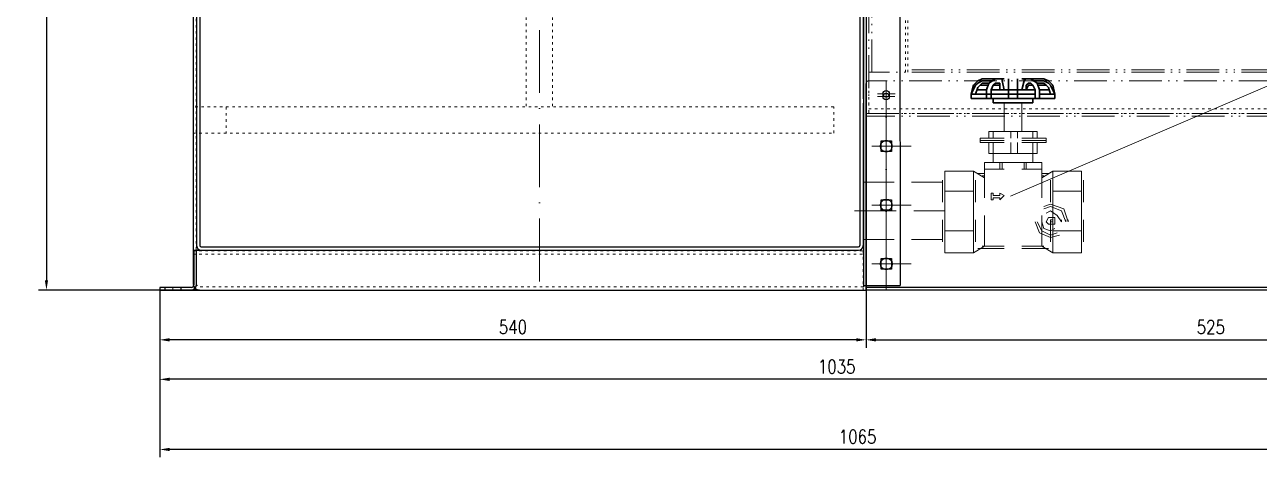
# Model space of a CAD drawing. Header units: millimetres. Extents: x 13152 to 84873, y -6229 to 22177.
# Drawn here: x 31206 to 32150, y 10695 to 11026 of the extents above; entities that cross this region are included whole.
import ezdxf

# ---------------------------------------------------------------- set-up
doc = ezdxf.new("R2010")
doc.units = ezdxf.units.MM
doc.header["$LTSCALE"] = 4
for name, pattern in [('5 双点画线', [10.5, 6.25, -1.25, 0.25, -1.25, 0.25, -1.25]), ('ACAD_ISO02W100', [15, 12, -3]), ('ACAD_ISO03W100', [1.18, 0.47, -0.71]), ('ACAD_ISO10W100', [18, 12, -3, 0, -3])]:
    doc.linetypes.add(name, pattern=pattern)
doc.layers.add('标注、文本', color=3, linetype='Continuous', lineweight=25)
doc.layers.add('铁心', color=3, linetype='Continuous', lineweight=0)
doc.styles.add('TH_GBDIM', font='romans.shx', dxfattribs={"width": 0.8, "bigfont": 'gbcbig.shx'})
doc.dimstyles.new('TH_GBDIM1', dxfattribs={"dimscale": 3, "dimtxt": 3.5, "dimasz": 2.5, "dimexe": 2, "dimexo": 0, "dimgap": 1.5, "dimtad": 1, "dimdec": 1, "dimzin": 0, "dimdsep": 46, "dimtxsty": 'TH_GBDIM', "dimcen": 2.5, "dimclrd": 3, "dimclre": 256, "dimclrt": 2, "dimadec": 0, "dimazin": 0, "dimtfac": 0.714286, "dimtdec": 1, "dimtmove": 0, "dimatfit": 3, "dimfxl": 1, "dimtzin": 0, "dimlwd": -1, "dimlwe": -1, "dimarcsym": 0})

# ---------------------------------------------------------------- blocks, each defined once
blk = doc.blocks.new('*D209')
at = {"layer": 'Defpoints', "color": 0, "transparency": 16777216}
for p in [(31339.88, 11672.67), (31222.81, 10822.67), (31339.88, 10822.67)]:
    blk.add_point(p, dxfattribs=at)
at = {"layer": '标注、文本', "transparency": 16777216}
for p, q in [((31339.88, 11672.67), (31216.81, 11672.67)), ((31339.88, 10822.67), (31216.81, 10822.67))]:
    blk.add_line(p, q, dxfattribs=at)
at = {"layer": '标注、文本', "color": 3, "transparency": 16777216}
blk.add_line((31222.81, 11665.17), (31222.81, 10830.17), dxfattribs=at)
for points in [[(31221.56, 11665.17), (31224.06, 11665.17), (31222.81, 11672.67)], [(31221.56, 10830.17), (31224.06, 10830.17), (31222.81, 10822.67)]]:
    blk.add_solid(points, dxfattribs=at)
at = {"layer": '标注、文本', "color": 2, "transparency": 16777216, "insert": (31213.06, 11247.67), "char_height": 10.5, "attachment_point": 5, "rotation": 90, "style": 'TH_GBDIM'}
blk.add_mtext('850.0', dxfattribs=at)
blk = doc.blocks.new('*D212')
at = {"layer": 'Defpoints', "color": 0, "transparency": 16777216}
for p in [(32344.39, 10826.67), (31309.42, 10824.67), (31309.42, 10754.37)]:
    blk.add_point(p, dxfattribs=at)
at = {"layer": '标注、文本', "transparency": 16777216}
for p, q in [((32344.39, 10826.67), (32344.39, 10748.37)), ((31309.42, 10824.67), (31309.42, 10748.37))]:
    blk.add_line(p, q, dxfattribs=at)
at = {"layer": '标注、文本', "color": 3, "transparency": 16777216}
blk.add_line((32336.89, 10754.37), (31316.92, 10754.37), dxfattribs=at)
for points in [[(31316.92, 10755.62), (31316.92, 10753.12), (31309.42, 10754.37)], [(32336.89, 10755.62), (32336.89, 10753.12), (32344.39, 10754.37)]]:
    blk.add_solid(points, dxfattribs=at)
at = {"layer": '标注、文本', "color": 2, "transparency": 16777216, "insert": (31826.9, 10764.12), "char_height": 10.5, "attachment_point": 5, "style": 'TH_GBDIM'}
blk.add_mtext('1035', dxfattribs=at)
blk = doc.blocks.new('*D213')
at = {"layer": 'Defpoints', "color": 0, "transparency": 16777216}
for p in [(32376.39, 10957.67), (31849.39, 10822.67), (32376.39, 10784.57)]:
    blk.add_point(p, dxfattribs=at)
at = {"layer": '标注、文本', "transparency": 16777216}
for p, q in [((32376.39, 10957.67), (32376.39, 10778.57)), ((31849.39, 10822.67), (31849.39, 10778.57))]:
    blk.add_line(p, q, dxfattribs=at)
at = {"layer": '标注、文本', "color": 3, "transparency": 16777216}
blk.add_line((31856.89, 10784.57), (32368.89, 10784.57), dxfattribs=at)
for points in [[(31856.89, 10785.82), (31856.89, 10783.32), (31849.39, 10784.57)], [(32368.89, 10785.82), (32368.89, 10783.32), (32376.39, 10784.57)]]:
    blk.add_solid(points, dxfattribs=at)
at = {"layer": '标注、文本', "color": 2, "transparency": 16777216, "insert": (32112.89, 10794.32), "char_height": 10.5, "attachment_point": 5, "style": 'TH_GBDIM'}
blk.add_mtext('525', dxfattribs=at)
blk = doc.blocks.new('*D214')
at = {"layer": 'Defpoints', "color": 0, "transparency": 16777216}
for p in [(32376.39, 10957.67), (31309.42, 10824.67), (31309.42, 10700.72)]:
    blk.add_point(p, dxfattribs=at)
at = {"layer": '标注、文本', "transparency": 16777216}
for p, q in [((32376.39, 10957.67), (32376.39, 10694.72)), ((31309.42, 10824.67), (31309.42, 10694.72))]:
    blk.add_line(p, q, dxfattribs=at)
at = {"layer": '标注、文本', "color": 3, "transparency": 16777216}
blk.add_line((32368.89, 10700.72), (31316.92, 10700.72), dxfattribs=at)
for points in [[(31316.92, 10701.97), (31316.92, 10699.47), (31309.42, 10700.72)], [(32368.89, 10701.97), (32368.89, 10699.47), (32376.39, 10700.72)]]:
    blk.add_solid(points, dxfattribs=at)
at = {"layer": '标注、文本', "color": 2, "transparency": 16777216, "insert": (31842.9, 10710.47), "char_height": 10.5, "attachment_point": 5, "style": 'TH_GBDIM'}
blk.add_mtext('1065', dxfattribs=at)
blk = doc.blocks.new('*D218')
at = {"layer": 'Defpoints', "color": 0, "transparency": 16777216}
for p in [(31309.42, 10822.67), (31849.39, 10822.67), (31309.42, 10784.57)]:
    blk.add_point(p, dxfattribs=at)
at = {"layer": '标注、文本', "transparency": 16777216}
for p, q in [((31309.42, 10822.67), (31309.42, 10778.57)), ((31849.39, 10822.67), (31849.39, 10778.57))]:
    blk.add_line(p, q, dxfattribs=at)
at = {"layer": '标注、文本', "color": 3, "transparency": 16777216}
blk.add_line((31841.89, 10784.57), (31316.92, 10784.57), dxfattribs=at)
for points in [[(31316.92, 10785.82), (31316.92, 10783.32), (31309.42, 10784.57)], [(31841.89, 10785.82), (31841.89, 10783.32), (31849.39, 10784.57)]]:
    blk.add_solid(points, dxfattribs=at)
at = {"layer": '标注、文本', "color": 2, "transparency": 16777216, "insert": (31579.4, 10794.32), "char_height": 10.5, "attachment_point": 5, "style": 'TH_GBDIM'}
blk.add_mtext('540', dxfattribs=at)

msp = doc.modelspace()

# ---------------------------------------------------------------- linework, layer by layer
at = {"color": 7, "linetype": 'ACAD_ISO02W100', "lineweight": 30}
for points in [[(31938.14, 10984.29), (31934.77, 10982.61), (31931.4, 10979.23)], [(31938.14, 10982.61), (31934.77, 10980.92), (31933.09, 10979.23)], [(31938.14, 10980.92), (31936.46, 10979.23), (31934.77, 10977.55)], [(31938.14, 10979.23), (31936.46, 10979.23), (31934.77, 10977.55)], [(31953.31, 10984.29), (31948.26, 10984.29), (31943.2, 10980.92), (31941.51, 10975.86)], [(31948.26, 10980.92), (31946.57, 10979.23), (31944.89, 10975.86)], [(31948.26, 10979.23), (31946.57, 10979.23), (31944.89, 10975.86)], [(31951.63, 10975.86), (31951.63, 10979.23), (31951.63, 10980.92), (31949.94, 10980.92)], [(31951.63, 10979.23), (31949.94, 10979.23)], [(31951.63, 10979.23), (31951.63, 10975.86)], [(31955, 10975.86), (31953.31, 10982.61), (31953.31, 10984.29)], [(31968.48, 10975.86), (31970.17, 10982.61), (31971.85, 10984.29)], [(31968.48, 10984.29), (31985.34, 10984.29)], [(31973.54, 10980.92), (31971.85, 10979.23)], [(31971.85, 10975.86), (31973.54, 10979.23)], [(31981.96, 10975.86), (31980.28, 10980.92), (31975.22, 10984.29)], [(31978.59, 10975.86), (31976.91, 10979.23), (31975.22, 10980.92)], [(31978.59, 10975.86), (31976.91, 10979.23), (31975.22, 10979.23)], [(31992.08, 10979.23), (31988.71, 10982.61), (31985.34, 10984.29)], [(31990.39, 10979.23), (31988.71, 10980.92), (31985.34, 10982.61)], [(31988.71, 10977.55), (31987.02, 10979.23), (31985.34, 10980.92)], [(31988.71, 10977.55), (31987.02, 10979.23), (31985.34, 10979.23)], [(31955, 10969.12), (31929.72, 10969.12), (31929.72, 10972.49)], [(31955, 10969.12), (31929.72, 10969.12), (31929.72, 10972.49), (31941.51, 10972.49)], [(31944.89, 10969.12), (31944.89, 10975.86), (31944.89, 10972.49)], [(31944.89, 10972.49), (31978.59, 10972.49)], [(31993.76, 10972.49), (31993.76, 10969.12), (31968.48, 10969.12)], [(31981.96, 10972.49), (31993.76, 10972.49), (31993.76, 10969.12), (31968.48, 10969.12)], [(31978.59, 10969.12), (31978.59, 10975.86), (31978.59, 10972.49)]]:
    msp.add_lwpolyline(points, dxfattribs=at)
msp.add_lwpolyline([(31976.91, 10969.12), (31976.91, 10965.75), (31946.57, 10965.75), (31946.57, 10969.12)], close=True, dxfattribs=at)
at = {"color": 2, "linetype": 'ACAD_ISO02W100', "lineweight": 13}
for points in [[(31968.48, 10965.75), (31968.48, 10943.84), (31955, 10943.84), (31955, 10965.75)], [(31976.91, 10926.99), (31976.91, 10920.25), (31946.57, 10920.25), (31946.57, 10926.99)], [(31993.76, 10874.74), (31993.76, 10878.11), (31990.39, 10878.11), (31988.71, 10878.11), (31987.02, 10874.74), (31988.71, 10873.05), (31990.39, 10873.05), (31993.76, 10873.05)], [(31992.08, 10874.74), (31992.08, 10876.42), (31990.39, 10876.42), (31990.39, 10874.74)]]:
    msp.add_lwpolyline(points, close=True, dxfattribs=at)
for points in [[(31955, 10937.1), (31936.46, 10937.1), (31936.46, 10938.78), (31955, 10938.78)], [(31943.2, 10938.78), (31943.2, 10943.84), (31980.28, 10943.84), (31980.28, 10938.78)], [(31987.02, 10938.78), (31987.02, 10937.1), (31968.48, 10937.1)], [(31968.48, 10938.78), (31987.02, 10938.78)], [(31955, 10935.41), (31936.46, 10935.41), (31936.46, 10937.1), (31955, 10937.1)], [(31980.28, 10935.41), (31980.28, 10926.99), (31943.2, 10926.99), (31943.2, 10935.41)], [(31987.02, 10937.1), (31987.02, 10935.41), (31968.48, 10935.41)], [(31968.48, 10937.1), (31987.02, 10937.1)], [(31955, 10915.19), (31939.83, 10915.19), (31939.83, 10920.25), (31955, 10920.25)], [(31983.65, 10920.25), (31983.65, 10915.19), (31968.48, 10915.19)], [(31968.48, 10920.25), (31983.65, 10920.25)], [(31909.49, 10913.5), (31909.49, 10898.33), (31909.49, 10868), (31909.49, 10851.14)], [(31931.4, 10913.5), (31931.4, 10898.33), (31931.4, 10868), (31931.4, 10851.14)], [(31939.83, 10915.19), (31939.83, 10893.28)], [(31983.65, 10915.19), (31983.65, 10893.28)], [(32013.99, 10913.5), (32013.99, 10898.33), (31992.08, 10898.33)], [(31992.08, 10913.5), (31992.08, 10898.33), (31992.08, 10868), (31992.08, 10851.14)], [(32013.99, 10913.5), (32013.99, 10898.33), (32013.99, 10868), (32013.99, 10851.14)], [(31847.13, 10905.08), (31870.73, 10905.08)], [(31884.21, 10905.08), (31907.81, 10905.08)], [(31907.81, 10889.91), (31907.81, 10906.76)], [(32015.67, 10889.91), (32015.67, 10906.76)], [(31944.89, 10896.65), (31946.57, 10896.65), (31946.57, 10894.96)], [(31944.89, 10896.65), (31944.89, 10894.96)], [(31944.89, 10891.59), (31946.57, 10891.59), (31946.57, 10893.28)], [(31951.63, 10891.59), (31951.63, 10893.28), (31946.57, 10893.28)], [(31951.63, 10896.65), (31955, 10894.96), (31951.63, 10891.59)], [(31951.63, 10896.65), (31951.63, 10894.96)], [(31848.82, 10883.17), (31872.41, 10883.17)], [(31885.9, 10883.17), (31909.49, 10883.17)], [(32003.87, 10874.74), (32000.5, 10884.85), (31990.39, 10888.22), (31985.34, 10886.54)], [(32002.19, 10874.74), (31998.82, 10883.17), (31990.39, 10886.54), (31985.34, 10884.85)], [(31998.82, 10874.74), (31995.45, 10879.79), (31990.39, 10883.17), (31987.02, 10881.48)], [(31933.09, 10876.42), (31933.09, 10859.57)], [(31939.83, 10879.79), (31939.83, 10856.2)], [(31978.59, 10874.74), (31981.96, 10866.31), (31990.39, 10862.94), (31997.13, 10864.63)], [(31980.28, 10874.74), (31983.65, 10868), (31990.39, 10864.63), (31995.45, 10866.31)], [(31983.65, 10879.79), (31983.65, 10856.2), (31992.08, 10851.14)], [(31983.65, 10874.74), (31985.34, 10869.68), (31990.39, 10868), (31993.76, 10869.68)], [(31990.39, 10876.42), (31990.39, 10859.57)], [(32002.19, 10874.74), (32002.19, 10876.42)], [(32003.87, 10874.74), (32003.87, 10876.42)], [(32013.99, 10868), (31992.08, 10868)], [(31847.13, 10861.26), (31870.73, 10861.26)], [(31884.21, 10861.26), (31907.81, 10861.26)], [(31934.77, 10854.51), (31955, 10854.51)], [(31938.14, 10856.2), (31955, 10856.2)], [(31968.48, 10856.2), (31983.65, 10856.2)], [(31968.48, 10856.2), (31985.34, 10856.2)], [(31968.48, 10854.51), (31988.71, 10854.51)]]:
    msp.add_lwpolyline(points, dxfattribs=at)
at = {"color": 7, "linetype": 'ACAD_ISO02W100', "lineweight": 30}
for points in [[(31929.72, 10972.49), (31929.72, 10972.49), (31933.09, 10979.23), (31933.09, 10979.23)], [(31933.09, 10972.49), (31933.09, 10972.49), (31934.77, 10977.55), (31934.77, 10977.55)], [(31933.09, 10972.49), (31933.09, 10972.49), (31934.77, 10977.55), (31934.77, 10977.55)], [(31938.14, 10984.29), (31938.14, 10984.29), (31955, 10984.29), (31955, 10984.29)], [(31938.14, 10982.61), (31938.14, 10982.61), (31946.57, 10982.61), (31946.57, 10982.61)], [(31938.14, 10980.92), (31938.14, 10980.92), (31943.2, 10980.92), (31943.2, 10980.92)], [(31938.14, 10979.23), (31938.14, 10979.23), (31943.2, 10979.23), (31943.2, 10979.23)], [(31948.26, 10980.92), (31948.26, 10980.92), (31949.94, 10980.92), (31949.94, 10980.92)], [(31948.26, 10979.23), (31948.26, 10979.23), (31949.94, 10979.23), (31949.94, 10979.23)], [(31958.37, 10984.29), (31958.37, 10984.29), (31958.37, 10969.12), (31958.37, 10969.12)], [(31965.11, 10984.29), (31965.11, 10984.29), (31965.11, 10969.12), (31965.11, 10969.12)], [(31970.17, 10982.61), (31970.17, 10982.61), (31970.17, 10984.29), (31970.17, 10984.29)], [(31975.22, 10984.29), (31975.22, 10984.29), (31971.85, 10984.29), (31971.85, 10984.29)], [(31971.85, 10979.23), (31971.85, 10979.23), (31971.85, 10975.86), (31971.85, 10975.86)], [(31975.22, 10980.92), (31975.22, 10980.92), (31973.54, 10980.92), (31973.54, 10980.92)], [(31975.22, 10979.23), (31975.22, 10979.23), (31973.54, 10979.23), (31973.54, 10979.23)], [(31985.34, 10982.61), (31985.34, 10982.61), (31976.91, 10982.61), (31976.91, 10982.61)], [(31985.34, 10980.92), (31985.34, 10980.92), (31980.28, 10980.92), (31980.28, 10980.92)], [(31985.34, 10979.23), (31985.34, 10979.23), (31980.28, 10979.23), (31980.28, 10979.23)], [(31990.39, 10972.49), (31990.39, 10972.49), (31988.71, 10977.55), (31988.71, 10977.55)], [(31990.39, 10972.49), (31990.39, 10972.49), (31988.71, 10977.55), (31988.71, 10977.55)], [(31993.76, 10972.49), (31993.76, 10972.49), (31990.39, 10979.23), (31990.39, 10979.23)], [(31993.76, 10972.49), (31993.76, 10972.49), (31992.08, 10979.23), (31992.08, 10979.23)], [(31941.51, 10972.49), (31941.51, 10972.49), (31933.09, 10972.49), (31933.09, 10972.49)], [(31934.77, 10975.86), (31934.77, 10975.86), (31941.51, 10975.86), (31941.51, 10975.86)], [(31941.51, 10975.86), (31941.51, 10975.86), (31941.51, 10969.12), (31941.51, 10969.12)], [(31941.51, 10972.49), (31941.51, 10972.49), (31944.89, 10972.49), (31944.89, 10972.49)], [(31944.89, 10975.86), (31944.89, 10975.86), (31978.59, 10975.86), (31978.59, 10975.86)], [(31978.59, 10972.49), (31978.59, 10972.49), (31944.89, 10972.49), (31944.89, 10972.49)], [(31981.96, 10975.86), (31981.96, 10975.86), (31988.71, 10975.86), (31988.71, 10975.86)], [(31988.71, 10975.86), (31988.71, 10975.86), (31981.96, 10975.86), (31981.96, 10975.86)], [(31981.96, 10975.86), (31981.96, 10975.86), (31981.96, 10969.12), (31981.96, 10969.12)], [(31993.76, 10972.49), (31993.76, 10972.49), (31981.96, 10972.49), (31981.96, 10972.49)], [(31981.96, 10972.49), (31981.96, 10972.49), (31990.39, 10972.49), (31990.39, 10972.49)], [(31993.76, 10969.12), (31993.76, 10969.12), (31993.76, 10972.49), (31993.76, 10972.49)]]:
    msp.add_open_spline(points, degree=3, dxfattribs=at)
at = {"color": 2, "linetype": 'ACAD_ISO02W100', "lineweight": 13}
for points in [[(31946.57, 10943.84), (31946.57, 10943.84), (31946.57, 10938.78), (31946.57, 10938.78)], [(31960.05, 10943.84), (31960.05, 10943.84), (31960.05, 10938.78), (31960.05, 10938.78)], [(31965.11, 10943.84), (31965.11, 10943.84), (31965.11, 10938.78), (31965.11, 10938.78)], [(31976.91, 10943.84), (31976.91, 10943.84), (31976.91, 10938.78), (31976.91, 10938.78)], [(31946.57, 10935.41), (31946.57, 10935.41), (31946.57, 10926.99), (31946.57, 10926.99)], [(31960.05, 10935.41), (31960.05, 10935.41), (31960.05, 10926.99), (31960.05, 10926.99)], [(31965.11, 10935.41), (31965.11, 10935.41), (31965.11, 10926.99), (31965.11, 10926.99)], [(31976.91, 10935.41), (31976.91, 10935.41), (31976.91, 10926.99), (31976.91, 10926.99)], [(31951.63, 10920.25), (31951.63, 10920.25), (31951.63, 10915.19), (31951.63, 10915.19)], [(31953.31, 10920.25), (31953.31, 10920.25), (31953.31, 10915.19), (31953.31, 10915.19)], [(31970.17, 10920.25), (31970.17, 10920.25), (31970.17, 10915.19), (31970.17, 10915.19)], [(31971.85, 10920.25), (31971.85, 10920.25), (31971.85, 10915.19), (31971.85, 10915.19)], [(31909.49, 10913.5), (31909.49, 10913.5), (31919.6, 10913.5), (31919.6, 10913.5)], [(31909.49, 10898.33), (31909.49, 10898.33), (31909.49, 10913.5), (31909.49, 10913.5)], [(31919.6, 10913.5), (31919.6, 10913.5), (31931.4, 10913.5), (31931.4, 10913.5)], [(31931.4, 10913.5), (31931.4, 10913.5), (31939.83, 10908.45), (31939.83, 10908.45)], [(31934.77, 10911.82), (31934.77, 10911.82), (31939.83, 10911.82), (31939.83, 10911.82)], [(31992.08, 10913.5), (31992.08, 10913.5), (31983.65, 10908.45), (31983.65, 10908.45)], [(31983.65, 10911.82), (31983.65, 10911.82), (31988.71, 10911.82), (31988.71, 10911.82)], [(32013.99, 10913.5), (32013.99, 10913.5), (31992.08, 10913.5), (31992.08, 10913.5)], [(31933.09, 10906.76), (31933.09, 10906.76), (31933.09, 10889.91), (31933.09, 10889.91)], [(31938.14, 10910.13), (31938.14, 10910.13), (31939.83, 10910.13), (31939.83, 10910.13)], [(31983.65, 10910.13), (31983.65, 10910.13), (31985.34, 10910.13), (31985.34, 10910.13)], [(31990.39, 10906.76), (31990.39, 10906.76), (31990.39, 10889.91), (31990.39, 10889.91)], [(31909.49, 10898.33), (31909.49, 10898.33), (31919.6, 10898.33), (31919.6, 10898.33)], [(31919.6, 10898.33), (31919.6, 10898.33), (31931.4, 10898.33), (31931.4, 10898.33)], [(31944.89, 10891.59), (31944.89, 10891.59), (31944.89, 10894.96), (31944.89, 10894.96)], [(31946.57, 10894.96), (31946.57, 10894.96), (31951.63, 10894.96), (31951.63, 10894.96)], [(31907.81, 10859.57), (31907.81, 10859.57), (31907.81, 10876.42), (31907.81, 10876.42)], [(31998.82, 10874.74), (31998.82, 10874.74), (31998.82, 10876.42), (31998.82, 10876.42)], [(32015.67, 10859.57), (32015.67, 10859.57), (32015.67, 10876.42), (32015.67, 10876.42)], [(31909.49, 10868), (31909.49, 10868), (31919.6, 10868), (31919.6, 10868)], [(31919.6, 10868), (31919.6, 10868), (31931.4, 10868), (31931.4, 10868)], [(31931.4, 10851.14), (31931.4, 10851.14), (31939.83, 10856.2), (31939.83, 10856.2)], [(31939.83, 10856.2), (31939.83, 10856.2), (31955, 10856.2), (31955, 10856.2)], [(31917.92, 10851.14), (31917.92, 10851.14), (31909.49, 10851.14), (31909.49, 10851.14)], [(31931.4, 10851.14), (31931.4, 10851.14), (31917.92, 10851.14), (31917.92, 10851.14)], [(31992.08, 10851.14), (31992.08, 10851.14), (32013.99, 10851.14), (32013.99, 10851.14)]]:
    msp.add_open_spline(points, degree=3, dxfattribs=at)
at = {"layer": '标注、文本'}
for p, q in [((31334.88, 11667.67), (31334.88, 10827.67)), ((31337.63, 11672.13), (31337.63, 10856.67)), ((31340.13, 11672.67), (31340.13, 10856.67)), ((31844.63, 11673.17), (31844.63, 10965.66)), ((31874.78, 11673.17), (31875.31, 10826.17)), ((31847.38, 11622.67), (31847.13, 10969.01)), ((31847.38, 11583.89), (31847.39, 10825.17)), ((31849.38, 11584.82), (31849.39, 10826.17)), ((31849.39, 10822.67), (31849.39, 10980.67)), ((31844.63, 10965.66), (31844.63, 10856.67)), ((31847.13, 10965.66), (31847.13, 10856.67)), ((31860.8, 10928.67), (31860.8, 10936.67)), ((31860.8, 10936.67), (31868.8, 10936.67)), ((31868.8, 10936.67), (31868.8, 10928.67)), ((31868.8, 10928.67), (31860.8, 10928.67)), ((31860.8, 10883.67), (31860.8, 10891.67)), ((31860.8, 10891.67), (31868.8, 10891.67)), ((31868.8, 10891.67), (31868.8, 10883.67)), ((31868.8, 10883.67), (31860.8, 10883.67)), ((31337.38, 10855.67), (31337.78, 10855.67)), ((31341.13, 10855.67), (31843.63, 10855.67)), ((31334.88, 10853.17), (31843.63, 10853.17)), ((31335.42, 10852.67), (31335.42, 10826.67)), ((31337.42, 10852.67), (31335.42, 10852.67)), ((31337.42, 10826.67), (31337.42, 10852.67)), ((31860.8, 10838.67), (31860.8, 10846.67)), ((31860.8, 10846.67), (31868.8, 10846.67)), ((31868.8, 10846.67), (31868.8, 10838.67)), ((31868.8, 10838.67), (31860.8, 10838.67)), ((31847.39, 10826.17), (31875.31, 10826.17)), ((31849.39, 10826.17), (31849.39, 10822.67)), ((31333.42, 10824.67), (31309.42, 10824.67)), ((31309.42, 10824.67), (31309.42, 10822.67)), ((31309.42, 10822.67), (31849.39, 10822.67)), ((31309.42, 10822.67), (31333.42, 10822.67)), ((31313.42, 10824.67), (31313.42, 10822.67)), ((31325.42, 10824.67), (31325.42, 10822.67)), ((32340.39, 10824.67), (31849.39, 10824.67)), ((32340.39, 10822.67), (31849.39, 10822.67))]:
    msp.add_line(p, q, dxfattribs=at)
at = {"layer": '标注、文本', "color": 2, "linetype": 'ACAD_ISO03W100', "lineweight": 18}
for p, q in [((31337.38, 11672), (31337.38, 10827.67)), ((31879.39, 10989.17), (31879.39, 11673.17)), ((31881.39, 10989.17), (31881.39, 11673.17)), ((31589.63, 11342.68), (31589.63, 10962.68)), ((31609.63, 11342.68), (31609.63, 10962.68)), ((31851.39, 10989.17), (31851.39, 10961.17)), ((31824.63, 10962.68), (31334.88, 10962.68)), ((31360.13, 10962.68), (31360.13, 10942.68)), ((31824.63, 10942.68), (31824.63, 10962.68)), ((31851.39, 10961.17), (32371.39, 10961.17)), ((31334.88, 10942.68), (31824.63, 10942.68)), ((31334.88, 10852.67), (31847.14, 10852.67)), ((31334.88, 10850.17), (31847.14, 10850.17)), ((31335.64, 10852.67), (31335.64, 10822.67)), ((31847.14, 10852.67), (31847.14, 10822.67)), ((31309.42, 10822.67), (31847.13, 10822.67)), ((31335.64, 10825.17), (31849.39, 10825.17)), ((31335.64, 10825.17), (31847.14, 10825.17))]:
    msp.add_line(p, q, dxfattribs=at)
at = {"layer": '标注、文本', "color": 6, "linetype": '5 双点画线', "lineweight": 13}
for p, q in [((31853.8, 10989.17), (31853.8, 11671.17)), ((31851.39, 11590.17), (31851.39, 10957.67)), ((31849.39, 11589.17), (31849.39, 10957.67)), ((32371.39, 10989.17), (31851.39, 10989.17)), ((32371.39, 10991.17), (31881.39, 10991.17)), ((32327.39, 10982.67), (31851.39, 10982.67)), ((31849.39, 10957.67), (32376.39, 10957.67)), ((32333.39, 10957.67), (31849.39, 10957.67)), ((32335.39, 10957.67), (31851.39, 10957.67)), ((32333.39, 10955.67), (31849.39, 10955.67))]:
    msp.add_line(p, q, dxfattribs=at)
at = {"layer": '标注、文本', "color": 1, "linetype": 'ACAD_ISO10W100', "lineweight": 18}
for p, q in [((31599.63, 11526.18), (31599.63, 10822.67)), ((31864.8, 10822.67), (31864.8, 10982.67)), ((31871.55, 10972.67), (31858.05, 10972.67)), ((31858.22, 10970.67), (31871.28, 10970.67)), ((31864.75, 10974.81), (31864.81, 10829.44)), ((31883.72, 10932.67), (31853.89, 10932.67)), ((31857.25, 10932.67), (31872.29, 10932.67)), ((31864.8, 10928.67), (31864.8, 10936.67)), ((31864.8, 10883.67), (31864.8, 10891.67)), ((31848.81, 10883.17), (31840.45, 10883.17)), ((31883.72, 10887.67), (31853.89, 10887.67)), ((31857.25, 10887.67), (31872.29, 10887.67)), ((31864.8, 10838.67), (31864.8, 10846.67)), ((31883.72, 10842.67), (31853.89, 10842.67)), ((31857.29, 10842.67), (31872.3, 10842.67)), ((31319.42, 10824.67), (31319.42, 10822.67))]:
    msp.add_line(p, q, dxfattribs=at)
at = {"layer": '标注、文本'}
for centre, radius in [((31864.75, 10970.67), 2.5), ((31864.8, 10972.67), 2.5), ((31864.77, 10932.67), 4.5), ((31864.77, 10887.67), 4.5), ((31864.8, 10842.67), 4.5)]:
    msp.add_circle(centre, radius, dxfattribs=at)
at = {"layer": '标注、文本', "color": 6, "linetype": '5 双点画线', "lineweight": 13}
msp.add_arc((31851.39, 10980.67), 2, 90, 180, dxfattribs=at)
at = {"layer": '标注、文本'}
for centre, radius, start, end in [((31341.13, 10856.67), 3.5, 180, 270), ((31341.13, 10856.67), 1, 180, 270), ((31843.63, 10856.67), 3.5, 270, 0), ((31843.63, 10856.67), 1, 270, 0), ((31333.42, 10826.67), 2, 270, 0), ((31333.42, 10826.67), 4, 270, 0), ((31339.88, 10827.67), 5, 180, 270)]:
    msp.add_arc(centre, radius, start, end, dxfattribs=at)
at = {"layer": '标注、文本', "color": 2, "linetype": 'ACAD_ISO03W100', "lineweight": 18}
msp.add_arc((31339.88, 10827.67), 2.5, 180, 270, dxfattribs=at)
at = {"layer": '标注、文本', "color": 7, "lineweight": 30}
msp.add_open_spline([(31929.72, 10972.49), (31929.72, 10972.49), (31931.4, 10979.23), (31931.4, 10979.23)], degree=3, dxfattribs=at)
at = {"layer": '铁心', "lineweight": 13}
msp.add_lwpolyline([(31959.88, 10894.54), (32588.82, 11164.55), (32588.82, 11164.55)], dxfattribs=at)

# ---------------------------------------------------------------- dimensions: what is measured, and where the dimension line sits
at = {"layer": '标注、文本'}
dim = msp.add_linear_dim(base=(31222.81, 10822.67), p1=(31339.88, 11672.67), p2=(31339.88, 10822.67), angle=90, dimstyle='TH_GBDIM1', dxfattribs=at)
dim.commit()
dim.dimension.update_dxf_attribs({"geometry": '*D209', "text_midpoint": (31213.06, 11247.67)})
for base, p1, p2, text, picture, middle in [((31309.42, 10700.72), (32376.39, 10957.67), (31309.42, 10824.67), '1065', '*D214', (31842.9, 10710.47)), ((32376.39, 10784.57), (31849.39, 10822.67), (32376.39, 10957.67), '525', '*D213', (32112.89, 10794.32)), ((31309.42, 10754.37), (32344.39, 10826.67), (31309.42, 10824.67), '1035', '*D212', (31826.9, 10764.12)), ((31309.42, 10784.57), (31849.39, 10822.67), (31309.42, 10822.67), '540', '*D218', (31579.4, 10794.32))]:
    dim = msp.add_linear_dim(base=base, p1=p1, p2=p2, text=text, dimstyle='TH_GBDIM1', dxfattribs=at)
    dim.commit()
    dim.dimension.update_dxf_attribs({"geometry": picture, "text_midpoint": middle})

doc.saveas('drawing.dxf')
